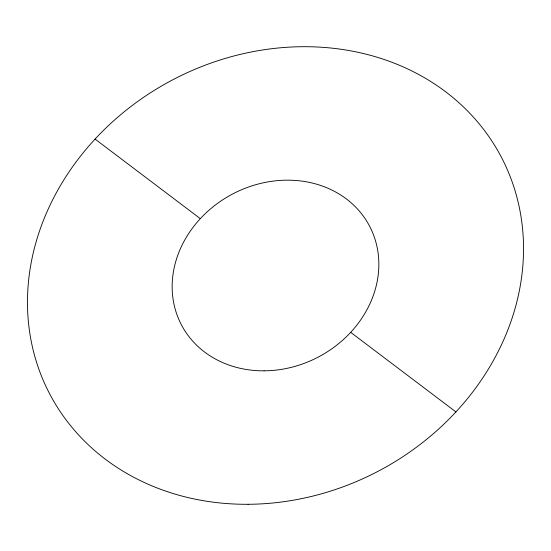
<?xml version="1.0" encoding="UTF-8"?>
<svg xmlns="http://www.w3.org/2000/svg" width="551" height="551" viewBox="0 0 551 551"><rect width="100%" height="100%" fill="white"/><g stroke="black" fill="none" stroke-linecap="round" stroke-linejoin="round"><path stroke-width="0.83" d="M95.075 139.086L200.323 218.664M350.677 332.336L455.925 411.914M248.06 504.289A254.968 221.034 -27.7 0 0 502.705 159.804A254.968 221.034 -27.7 0 0 75.735 162.407A254.968 221.034 -27.7 0 0 248.06 504.289M264.067 370.83A106.24 92.1 -27.7 0 0 370.169 227.294A106.24 92.1 -27.7 0 0 192.265 228.376A106.24 92.1 -27.7 0 0 264.067 370.83"/></g></svg>
